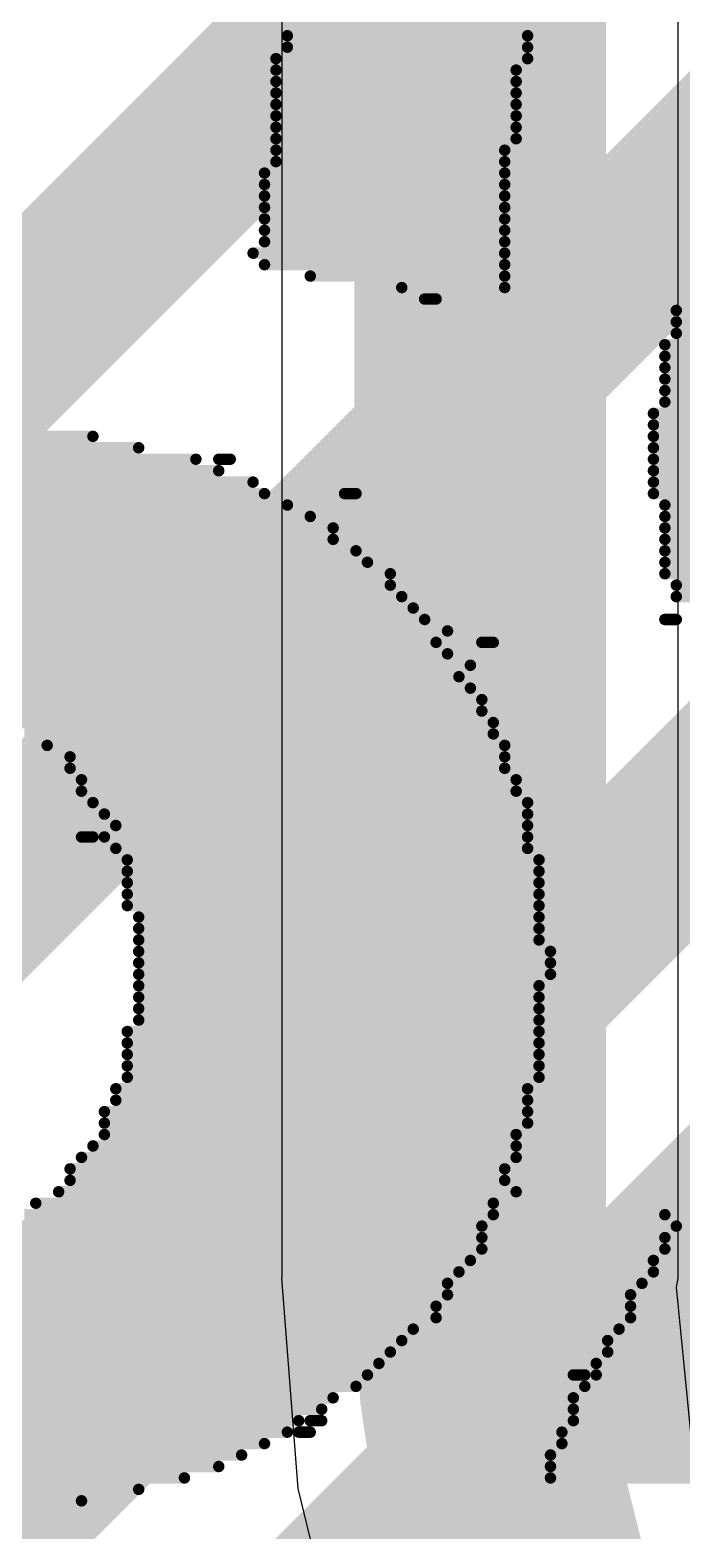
# Model space of a CAD drawing. Header units: millimetres. Extents: x -41 to 155, y -111 to 87.
# Drawn here: x -1.686 to -0.238, y 8.823 to 12.154 of the extents above; entities that cross this region are included whole.
import ezdxf

# ---------------------------------------------------------------- set-up
doc = ezdxf.new("R2010")
doc.units = ezdxf.units.MM
for name, color, linetype in [('BottomLayer', 5, 'Continuous'), ('BottomOverlay', 54, 'Continuous'), ('Mechanical1', 6, 'Continuous'), ('Mechanical2', 216, 'Continuous'), ('TopLayer', 1, 'Continuous')]:
    doc.layers.add(name, color=color, linetype=linetype)

msp = doc.modelspace()

# ---------------------------------------------------------------- linework, layer by layer
at = {"layer": 'BottomLayer', "const_width": 0.381}
for points in [[(-9.7463, 2.2679), (2.6924, 14.7066)], [(-7.8309, 5.3517), (1.2192, 14.4018)], [(-8.5205, 2.0967), (2.8629, 13.4801)], [(-7.2063, 2.4711), (2.9645, 12.6419)]]:
    msp.add_lwpolyline(points, dxfattribs=at)
at = {"layer": 'BottomOverlay', "const_width": 0.0254}
for points in [[(-1.1144, 12.1666), (-0.581, 12.1666)], [(-1.1144, 12.1412), (-0.581, 12.1412)], [(-1.1144, 12.1158), (-0.581, 12.1158)], [(-1.1398, 12.0904), (-0.581, 12.0904)], [(-1.1398, 12.065), (-0.6064, 12.065)], [(-1.1398, 12.0396), (-0.6064, 12.0396)], [(-1.1398, 12.0142), (-0.6064, 12.0142)], [(-1.1398, 11.9888), (-0.6064, 11.9888)], [(-1.1398, 11.9634), (-0.6064, 11.9634)], [(-1.1398, 11.938), (-0.6064, 11.938)], [(-1.1398, 11.9126), (-0.6064, 11.9126)], [(-1.1398, 11.8872), (-0.6318, 11.8872)], [(-1.1398, 11.8618), (-0.6318, 11.8618)], [(-1.1652, 11.8364), (-0.6318, 11.8364)], [(-1.1652, 11.811), (-0.6318, 11.811)], [(-1.1652, 11.7856), (-0.6318, 11.7856)], [(-1.1652, 11.7602), (-0.6318, 11.7602)], [(-1.1652, 11.7348), (-0.6318, 11.7348)], [(-1.1652, 11.7094), (-0.6318, 11.7094)], [(-1.1652, 11.684), (-0.6318, 11.684)], [(-1.1906, 11.6586), (-0.6318, 11.6586)], [(-1.1652, 11.6332), (-0.6318, 11.6332)], [(-1.0636, 11.6078), (-0.6318, 11.6078)], [(-0.8604, 11.5824), (-0.6318, 11.5824)], [(-0.8096, 11.557), (-0.7842, 11.557)], [(-0.2508, 11.5316), (2.5686, 11.5316)], [(-0.2508, 11.5062), (2.5686, 11.5062)], [(-0.2508, 11.4808), (2.5686, 11.4808)], [(-0.2762, 11.4554), (2.5686, 11.4554)], [(-0.2762, 11.43), (2.5686, 11.43)], [(-0.2762, 11.4046), (0.9684, 11.4046)], [(-0.2762, 11.3792), (0.8922, 11.3792)], [(-0.2762, 11.3538), (0.816, 11.3538)], [(-0.2762, 11.3284), (0.7906, 11.3284)], [(-0.3016, 11.303), (0.7652, 11.303)], [(-2.232, 11.2522), (-1.5462, 11.2522)], [(-0.3016, 11.2776), (0.7652, 11.2776)], [(-0.3016, 11.2522), (0.7652, 11.2522)], [(-2.3082, 11.2268), (-1.4446, 11.2268)], [(-0.3016, 11.2268), (0.7398, 11.2268)], [(-2.4098, 11.2014), (-1.3176, 11.2014)], [(-1.2668, 11.2014), (-1.2414, 11.2014)], [(-0.3016, 11.2014), (0.7144, 11.2014)], [(-2.5368, 11.1506), (-1.1906, 11.1506)], [(-2.4606, 11.176), (-1.2668, 11.176)], [(-0.3016, 11.176), (0.7144, 11.176)], [(-0.3016, 11.1506), (0.7144, 11.1506)], [(-2.613, 11.1252), (-1.1652, 11.1252)], [(-0.9874, 11.1252), (-0.962, 11.1252)], [(-0.3016, 11.1252), (0.7144, 11.1252)], [(-2.6384, 11.0998), (-1.1144, 11.0998)], [(-0.2762, 11.0998), (0.7144, 11.0998)], [(-2.74, 11.049), (-1.0128, 11.049)], [(-2.6638, 11.0744), (-1.0636, 11.0744)], [(-0.2762, 11.0744), (0.7144, 11.0744)], [(-0.2762, 11.049), (0.7144, 11.049)], [(-2.74, 11.0236), (-1.0128, 11.0236)], [(-0.2762, 11.0236), (0.7398, 11.0236)], [(-2.7908, 10.9982), (-0.962, 10.9982)], [(-0.2762, 10.9982), (0.7398, 10.9982)], [(-2.8416, 10.9474), (-0.8858, 10.9474)], [(-2.8162, 10.9728), (-0.9366, 10.9728)], [(-0.2762, 10.9728), (0.7652, 10.9728)], [(-0.2762, 10.9474), (0.7906, 10.9474)], [(-2.867, 10.922), (-0.8858, 10.922)], [(-0.2508, 10.922), (0.816, 10.922)], [(-2.9178, 10.8966), (-0.8604, 10.8966)], [(-0.2508, 10.8966), (0.8414, 10.8966)], [(-2.9178, 10.8712), (-0.835, 10.8712)], [(-2.9686, 10.8204), (-0.7588, 10.8204)], [(-2.9432, 10.8458), (-0.8096, 10.8458)], [(-0.2762, 10.8458), (-0.2508, 10.8458)], [(-2.994, 10.795), (-0.7842, 10.795)], [(-0.6826, 10.795), (-0.6572, 10.795)], [(-3.0194, 10.7696), (-0.7588, 10.7696)], [(-3.0194, 10.7442), (-0.708, 10.7442)], [(-3.0194, 10.7188), (-0.7334, 10.7188)], [(-3.0448, 10.6934), (-0.708, 10.6934)], [(-3.0448, 10.668), (-0.6826, 10.668)], [(-1.8256, 10.6426), (-0.6826, 10.6426)], [(-1.724, 10.6172), (-0.6572, 10.6172)], [(-1.6986, 10.5918), (-0.6572, 10.5918)], [(-1.6478, 10.5664), (-0.6318, 10.5664)], [(-1.597, 10.541), (-0.6318, 10.541)], [(-1.597, 10.5156), (-0.6318, 10.5156)], [(-1.5716, 10.4902), (-0.6064, 10.4902)], [(-1.5716, 10.4648), (-0.6064, 10.4648)], [(-1.5462, 10.4394), (-0.581, 10.4394)], [(-1.5208, 10.414), (-0.581, 10.414)], [(-1.4954, 10.3886), (-0.581, 10.3886)], [(-1.5716, 10.3632), (-1.5462, 10.3632)], [(-1.5208, 10.3632), (-0.581, 10.3632)], [(-1.4954, 10.3378), (-0.581, 10.3378)], [(-1.47, 10.3124), (-0.5556, 10.3124)], [(-1.47, 10.287), (-0.5556, 10.287)], [(-1.47, 10.2616), (-0.5556, 10.2616)], [(-1.47, 10.2362), (-0.5556, 10.2362)], [(-1.47, 10.2108), (-0.5556, 10.2108)], [(-1.4446, 10.1854), (-0.5556, 10.1854)], [(-1.4446, 10.16), (-0.5556, 10.16)], [(-1.4446, 10.1346), (-0.5556, 10.1346)], [(-1.4446, 10.1092), (-0.5302, 10.1092)], [(-1.4446, 10.0838), (-0.5302, 10.0838)], [(-1.4446, 10.0584), (-0.5302, 10.0584)], [(-1.4446, 10.033), (-0.5556, 10.033)], [(-1.4446, 10.0076), (-0.5556, 10.0076)], [(-1.4446, 9.9822), (-0.5556, 9.9822)], [(-1.4446, 9.9568), (-0.5556, 9.9568)], [(-1.47, 9.9314), (-0.5556, 9.9314)], [(-1.47, 9.906), (-0.5556, 9.906)], [(-1.47, 9.8806), (-0.5556, 9.8806)], [(-1.47, 9.8552), (-0.5556, 9.8552)], [(-1.47, 9.8298), (-0.5556, 9.8298)], [(-1.4954, 9.8044), (-0.581, 9.8044)], [(-1.5208, 9.7536), (-0.581, 9.7536)], [(-1.4954, 9.779), (-0.581, 9.779)], [(-1.5208, 9.7282), (-0.581, 9.7282)], [(-1.5208, 9.7028), (-0.6064, 9.7028)], [(-1.5716, 9.652), (-0.6064, 9.652)], [(-1.5462, 9.6774), (-0.6064, 9.6774)], [(-1.597, 9.6266), (-0.6318, 9.6266)], [(-1.597, 9.6012), (-0.6318, 9.6012)], [(-1.6732, 9.5504), (-0.6572, 9.5504)], [(-1.6224, 9.5758), (-0.6064, 9.5758)], [(-1.6986, 9.525), (-0.6572, 9.525)], [(-0.2762, 9.525), (0.8922, 9.525)], [(-1.8256, 9.4996), (-0.6826, 9.4996)], [(-0.2508, 9.4996), (0.8922, 9.4996)], [(-3.0448, 9.4742), (-0.6826, 9.4742)], [(-3.0448, 9.4488), (-0.6826, 9.4488)], [(-0.2762, 9.4742), (0.8668, 9.4742)], [(-0.2762, 9.4488), (0.8668, 9.4488)], [(-3.0194, 9.4234), (-0.708, 9.4234)], [(-0.3016, 9.4234), (0.8414, 9.4234)], [(-2.994, 9.398), (-0.7334, 9.398)], [(-0.3016, 9.398), (0.8414, 9.398)], [(-2.994, 9.3726), (-0.7588, 9.3726)], [(-2.994, 9.3472), (-0.7588, 9.3472)], [(-0.3524, 9.3472), (0.816, 9.3472)], [(-0.327, 9.3726), (0.816, 9.3726)], [(-2.9432, 9.3218), (-0.7842, 9.3218)], [(-0.3524, 9.3218), (0.7906, 9.3218)], [(-2.9432, 9.2964), (-0.7842, 9.2964)], [(-0.3524, 9.2964), (0.7906, 9.2964)], [(-2.9178, 9.271), (-0.835, 9.271)], [(-0.3778, 9.271), (0.7652, 9.271)], [(-2.8924, 9.2456), (-0.8604, 9.2456)], [(-2.8416, 9.2202), (-0.8858, 9.2202)], [(-0.4032, 9.2456), (0.7652, 9.2456)], [(-0.4032, 9.2202), (0.7398, 9.2202)], [(-2.8162, 9.1948), (-0.9112, 9.1948)], [(-0.4286, 9.1948), (0.7398, 9.1948)], [(-2.7908, 9.1694), (-0.9366, 9.1694)], [(-0.4794, 9.1694), (-0.454, 9.1694)], [(-0.4286, 9.1694), (0.7144, 9.1694)], [(-2.7654, 9.144), (-0.962, 9.144)], [(-2.74, 9.1186), (-1.0128, 9.1186)], [(-0.4794, 9.1186), (0.7144, 9.1186)], [(-0.454, 9.144), (0.689, 9.144)], [(-2.7146, 9.0932), (-1.0382, 9.0932)], [(-0.4794, 9.0932), (0.6636, 9.0932)], [(-2.6638, 9.0678), (-1.089, 9.0678)], [(-1.0636, 9.0678), (-1.0382, 9.0678)], [(-0.4794, 9.0678), (0.6636, 9.0678)], [(-2.613, 9.0424), (-1.1144, 9.0424)], [(-2.5622, 9.017), (-1.1652, 9.017)], [(-1.089, 9.0424), (-1.0636, 9.0424)], [(-0.5048, 9.0424), (0.6382, 9.0424)], [(-0.5048, 9.017), (0.6636, 9.017)], [(-2.5114, 8.9916), (-1.216, 8.9916)], [(-0.5302, 8.9916), (0.6128, 8.9916)], [(-2.4606, 8.9662), (-1.2668, 8.9662)], [(-0.5302, 8.9662), (0.6128, 8.9662)], [(-2.3844, 8.9408), (-1.343, 8.9408)], [(-2.3082, 8.9154), (-1.4446, 8.9154)], [(-0.5302, 8.9408), (0.5874, 8.9408)], [(-2.1812, 8.89), (-1.5716, 8.89)]]:
    msp.add_lwpolyline(points, dxfattribs=at)
at = {"layer": 'BottomOverlay', "const_width": 0.0127}
for points in [[(-1.1207, 12.1412, 1), (-1.108, 12.1412, 1)], [(-1.1207, 12.1158, 1), (-1.108, 12.1158, 1)], [(-0.5873, 12.1412, 1), (-0.5746, 12.1412, 1)], [(-0.5873, 12.1158, 1), (-0.5746, 12.1158, 1)], [(-1.1461, 12.0904, 1), (-1.1334, 12.0904, 1)], [(-0.5873, 12.0904, 1), (-0.5746, 12.0904, 1)], [(-1.1461, 12.065, 1), (-1.1334, 12.065, 1)], [(-0.6127, 12.065, 1), (-0.6, 12.065, 1)], [(-1.1461, 12.0396, 1), (-1.1334, 12.0396, 1)], [(-1.1461, 12.0142, 1), (-1.1334, 12.0142, 1)], [(-0.6127, 12.0396, 1), (-0.6, 12.0396, 1)], [(-0.6127, 12.0142, 1), (-0.6, 12.0142, 1)], [(-1.1461, 11.9888, 1), (-1.1334, 11.9888, 1)], [(-0.6127, 11.9888, 1), (-0.6, 11.9888, 1)], [(-1.1461, 11.9634, 1), (-1.1334, 11.9634, 1)], [(-0.6127, 11.9634, 1), (-0.6, 11.9634, 1)], [(-1.1461, 11.938, 1), (-1.1334, 11.938, 1)], [(-1.1461, 11.9126, 1), (-1.1334, 11.9126, 1)], [(-0.6127, 11.938, 1), (-0.6, 11.938, 1)], [(-0.6127, 11.9126, 1), (-0.6, 11.9126, 1)], [(-1.1461, 11.8872, 1), (-1.1334, 11.8872, 1)], [(-0.6381, 11.8872, 1), (-0.6254, 11.8872, 1)], [(-1.1461, 11.8618, 1), (-1.1334, 11.8618, 1)], [(-0.6381, 11.8618, 1), (-0.6254, 11.8618, 1)], [(-1.1715, 11.8364, 1), (-1.1588, 11.8364, 1)], [(-0.6381, 11.8364, 1), (-0.6254, 11.8364, 1)], [(-1.1715, 11.811, 1), (-1.1588, 11.811, 1)], [(-1.1715, 11.7856, 1), (-1.1588, 11.7856, 1)], [(-0.6381, 11.811, 1), (-0.6254, 11.811, 1)], [(-0.6381, 11.7856, 1), (-0.6254, 11.7856, 1)], [(-1.1715, 11.7602, 1), (-1.1588, 11.7602, 1)], [(-0.6381, 11.7602, 1), (-0.6254, 11.7602, 1)], [(-1.1715, 11.7348, 1), (-1.1588, 11.7348, 1)], [(-0.6381, 11.7348, 1), (-0.6254, 11.7348, 1)], [(-1.1715, 11.7094, 1), (-1.1588, 11.7094, 1)], [(-1.1715, 11.684, 1), (-1.1588, 11.684, 1)], [(-0.6381, 11.7094, 1), (-0.6254, 11.7094, 1)], [(-0.6381, 11.684, 1), (-0.6254, 11.684, 1)], [(-1.1969, 11.6586, 1), (-1.1842, 11.6586, 1)], [(-0.6381, 11.6586, 1), (-0.6254, 11.6586, 1)], [(-1.1715, 11.6332, 1), (-1.1588, 11.6332, 1)], [(-0.6381, 11.6332, 1), (-0.6254, 11.6332, 1)], [(-1.0699, 11.6078, 1), (-1.0572, 11.6078, 1)], [(-0.8667, 11.5824, 1), (-0.854, 11.5824, 1)], [(-0.6381, 11.6078, 1), (-0.6254, 11.6078, 1)], [(-0.6381, 11.5824, 1), (-0.6254, 11.5824, 1)], [(-0.8159, 11.557, 1), (-0.8032, 11.557, 1)], [(-0.7905, 11.557, 1), (-0.7778, 11.557, 1)], [(-0.2571, 11.5316, 1), (-0.2444, 11.5316, 1)], [(-0.2571, 11.5062, 1), (-0.2444, 11.5062, 1)], [(-0.2571, 11.4808, 1), (-0.2444, 11.4808, 1)], [(-0.2825, 11.4554, 1), (-0.2698, 11.4554, 1)], [(-0.2825, 11.43, 1), (-0.2698, 11.43, 1)], [(-0.2825, 11.4046, 1), (-0.2698, 11.4046, 1)], [(-0.2825, 11.3792, 1), (-0.2698, 11.3792, 1)], [(-0.2825, 11.3538, 1), (-0.2698, 11.3538, 1)], [(-0.2825, 11.3284, 1), (-0.2698, 11.3284, 1)], [(-0.3079, 11.303, 1), (-0.2952, 11.303, 1)], [(-1.5525, 11.2522, 1), (-1.5398, 11.2522, 1)], [(-0.3079, 11.2776, 1), (-0.2952, 11.2776, 1)], [(-0.3079, 11.2522, 1), (-0.2952, 11.2522, 1)], [(-1.4509, 11.2268, 1), (-1.4382, 11.2268, 1)], [(-0.3079, 11.2268, 1), (-0.2952, 11.2268, 1)], [(-1.3239, 11.2014, 1), (-1.3112, 11.2014, 1)], [(-1.2731, 11.2014, 1), (-1.2604, 11.2014, 1)], [(-1.2477, 11.2014, 1), (-1.235, 11.2014, 1)], [(-0.3079, 11.2014, 1), (-0.2952, 11.2014, 1)], [(-1.2731, 11.176, 1), (-1.2604, 11.176, 1)], [(-1.1969, 11.1506, 1), (-1.1842, 11.1506, 1)], [(-0.3079, 11.176, 1), (-0.2952, 11.176, 1)], [(-0.3079, 11.1506, 1), (-0.2952, 11.1506, 1)], [(-1.1715, 11.1252, 1), (-1.1588, 11.1252, 1)], [(-0.9937, 11.1252, 1), (-0.981, 11.1252, 1)], [(-0.9683, 11.1252, 1), (-0.9556, 11.1252, 1)], [(-0.3079, 11.1252, 1), (-0.2952, 11.1252, 1)], [(-1.1207, 11.0998, 1), (-1.108, 11.0998, 1)], [(-0.2825, 11.0998, 1), (-0.2698, 11.0998, 1)], [(-1.0699, 11.0744, 1), (-1.0572, 11.0744, 1)], [(-1.0191, 11.049, 1), (-1.0064, 11.049, 1)], [(-0.2825, 11.0744, 1), (-0.2698, 11.0744, 1)], [(-0.2825, 11.049, 1), (-0.2698, 11.049, 1)], [(-1.0191, 11.0236, 1), (-1.0064, 11.0236, 1)], [(-0.2825, 11.0236, 1), (-0.2698, 11.0236, 1)], [(-0.9683, 10.9982, 1), (-0.9556, 10.9982, 1)], [(-0.2825, 10.9982, 1), (-0.2698, 10.9982, 1)], [(-0.9429, 10.9728, 1), (-0.9302, 10.9728, 1)], [(-0.8921, 10.9474, 1), (-0.8794, 10.9474, 1)], [(-0.2825, 10.9728, 1), (-0.2698, 10.9728, 1)], [(-0.2825, 10.9474, 1), (-0.2698, 10.9474, 1)], [(-0.8921, 10.922, 1), (-0.8794, 10.922, 1)], [(-0.2571, 10.922, 1), (-0.2444, 10.922, 1)], [(-0.8667, 10.8966, 1), (-0.854, 10.8966, 1)], [(-0.2571, 10.8966, 1), (-0.2444, 10.8966, 1)], [(-0.8413, 10.8712, 1), (-0.8286, 10.8712, 1)], [(-0.8159, 10.8458, 1), (-0.8032, 10.8458, 1)], [(-0.7651, 10.8204, 1), (-0.7524, 10.8204, 1)], [(-0.2825, 10.8458, 1), (-0.2698, 10.8458, 1)], [(-0.2571, 10.8458, 1), (-0.2444, 10.8458, 1)], [(-0.7905, 10.795, 1), (-0.7778, 10.795, 1)], [(-0.6889, 10.795, 1), (-0.6762, 10.795, 1)], [(-0.6635, 10.795, 1), (-0.6508, 10.795, 1)], [(-0.7651, 10.7696, 1), (-0.7524, 10.7696, 1)], [(-0.7397, 10.7188, 1), (-0.727, 10.7188, 1)], [(-0.7143, 10.7442, 1), (-0.7016, 10.7442, 1)], [(-0.7143, 10.6934, 1), (-0.7016, 10.6934, 1)], [(-0.6889, 10.668, 1), (-0.6762, 10.668, 1)], [(-0.6889, 10.6426, 1), (-0.6762, 10.6426, 1)], [(-0.6635, 10.6172, 1), (-0.6508, 10.6172, 1)], [(-0.6635, 10.5918, 1), (-0.6508, 10.5918, 1)], [(-1.6541, 10.5664, 1), (-1.6414, 10.5664, 1)], [(-0.6381, 10.5664, 1), (-0.6254, 10.5664, 1)], [(-1.6033, 10.541, 1), (-1.5906, 10.541, 1)], [(-1.6033, 10.5156, 1), (-1.5906, 10.5156, 1)], [(-0.6381, 10.541, 1), (-0.6254, 10.541, 1)], [(-0.6381, 10.5156, 1), (-0.6254, 10.5156, 1)], [(-1.5779, 10.4902, 1), (-1.5652, 10.4902, 1)], [(-0.6127, 10.4902, 1), (-0.6, 10.4902, 1)], [(-1.5779, 10.4648, 1), (-1.5652, 10.4648, 1)], [(-0.6127, 10.4648, 1), (-0.6, 10.4648, 1)], [(-1.5525, 10.4394, 1), (-1.5398, 10.4394, 1)], [(-1.5271, 10.414, 1), (-1.5144, 10.414, 1)], [(-0.5873, 10.4394, 1), (-0.5746, 10.4394, 1)], [(-0.5873, 10.414, 1), (-0.5746, 10.414, 1)], [(-1.5017, 10.3886, 1), (-1.489, 10.3886, 1)], [(-0.5873, 10.3886, 1), (-0.5746, 10.3886, 1)], [(-1.5779, 10.3632, 1), (-1.5652, 10.3632, 1)], [(-1.5525, 10.3632, 1), (-1.5398, 10.3632, 1)], [(-1.5271, 10.3632, 1), (-1.5144, 10.3632, 1)], [(-0.5873, 10.3632, 1), (-0.5746, 10.3632, 1)], [(-1.5017, 10.3378, 1), (-1.489, 10.3378, 1)], [(-0.5873, 10.3378, 1), (-0.5746, 10.3378, 1)], [(-1.4763, 10.3124, 1), (-1.4636, 10.3124, 1)], [(-1.4763, 10.287, 1), (-1.4636, 10.287, 1)], [(-0.5619, 10.3124, 1), (-0.5492, 10.3124, 1)], [(-0.5619, 10.287, 1), (-0.5492, 10.287, 1)], [(-1.4763, 10.2616, 1), (-1.4636, 10.2616, 1)], [(-0.5619, 10.2616, 1), (-0.5492, 10.2616, 1)], [(-1.4763, 10.2362, 1), (-1.4636, 10.2362, 1)], [(-0.5619, 10.2362, 1), (-0.5492, 10.2362, 1)], [(-1.4763, 10.2108, 1), (-1.4636, 10.2108, 1)], [(-1.4509, 10.1854, 1), (-1.4382, 10.1854, 1)], [(-0.5619, 10.2108, 1), (-0.5492, 10.2108, 1)], [(-0.5619, 10.1854, 1), (-0.5492, 10.1854, 1)], [(-1.4509, 10.16, 1), (-1.4382, 10.16, 1)], [(-0.5619, 10.16, 1), (-0.5492, 10.16, 1)], [(-1.4509, 10.1346, 1), (-1.4382, 10.1346, 1)], [(-0.5619, 10.1346, 1), (-0.5492, 10.1346, 1)], [(-1.4509, 10.1092, 1), (-1.4382, 10.1092, 1)], [(-1.4509, 10.0838, 1), (-1.4382, 10.0838, 1)], [(-0.5365, 10.1092, 1), (-0.5238, 10.1092, 1)], [(-0.5365, 10.0838, 1), (-0.5238, 10.0838, 1)], [(-1.4509, 10.0584, 1), (-1.4382, 10.0584, 1)], [(-0.5365, 10.0584, 1), (-0.5238, 10.0584, 1)], [(-1.4509, 10.033, 1), (-1.4382, 10.033, 1)], [(-0.5619, 10.033, 1), (-0.5492, 10.033, 1)], [(-1.4509, 10.0076, 1), (-1.4382, 10.0076, 1)], [(-1.4509, 9.9822, 1), (-1.4382, 9.9822, 1)], [(-0.5619, 10.0076, 1), (-0.5492, 10.0076, 1)], [(-0.5619, 9.9822, 1), (-0.5492, 9.9822, 1)], [(-1.4509, 9.9568, 1), (-1.4382, 9.9568, 1)], [(-0.5619, 9.9568, 1), (-0.5492, 9.9568, 1)], [(-1.4763, 9.9314, 1), (-1.4636, 9.9314, 1)], [(-0.5619, 9.9314, 1), (-0.5492, 9.9314, 1)], [(-1.4763, 9.906, 1), (-1.4636, 9.906, 1)], [(-1.4763, 9.8806, 1), (-1.4636, 9.8806, 1)], [(-0.5619, 9.906, 1), (-0.5492, 9.906, 1)], [(-0.5619, 9.8806, 1), (-0.5492, 9.8806, 1)], [(-1.4763, 9.8552, 1), (-1.4636, 9.8552, 1)], [(-0.5619, 9.8552, 1), (-0.5492, 9.8552, 1)], [(-1.4763, 9.8298, 1), (-1.4636, 9.8298, 1)], [(-0.5619, 9.8298, 1), (-0.5492, 9.8298, 1)], [(-1.5017, 9.8044, 1), (-1.489, 9.8044, 1)], [(-0.5873, 9.8044, 1), (-0.5746, 9.8044, 1)], [(-1.5271, 9.7536, 1), (-1.5144, 9.7536, 1)], [(-1.5017, 9.779, 1), (-1.489, 9.779, 1)], [(-0.5873, 9.779, 1), (-0.5746, 9.779, 1)], [(-0.5873, 9.7536, 1), (-0.5746, 9.7536, 1)], [(-1.5271, 9.7282, 1), (-1.5144, 9.7282, 1)], [(-0.5873, 9.7282, 1), (-0.5746, 9.7282, 1)], [(-1.5271, 9.7028, 1), (-1.5144, 9.7028, 1)], [(-0.6127, 9.7028, 1), (-0.6, 9.7028, 1)], [(-1.5779, 9.652, 1), (-1.5652, 9.652, 1)], [(-1.5525, 9.6774, 1), (-1.5398, 9.6774, 1)], [(-0.6127, 9.6774, 1), (-0.6, 9.6774, 1)], [(-0.6127, 9.652, 1), (-0.6, 9.652, 1)], [(-1.6033, 9.6266, 1), (-1.5906, 9.6266, 1)], [(-0.6381, 9.6266, 1), (-0.6254, 9.6266, 1)], [(-1.6033, 9.6012, 1), (-1.5906, 9.6012, 1)], [(-0.6381, 9.6012, 1), (-0.6254, 9.6012, 1)], [(-1.6795, 9.5504, 1), (-1.6668, 9.5504, 1)], [(-1.6287, 9.5758, 1), (-1.616, 9.5758, 1)], [(-0.6635, 9.5504, 1), (-0.6508, 9.5504, 1)], [(-0.6127, 9.5758, 1), (-0.6, 9.5758, 1)], [(-0.6635, 9.525, 1), (-0.6508, 9.525, 1)], [(-0.2825, 9.525, 1), (-0.2698, 9.525, 1)], [(-0.6889, 9.4996, 1), (-0.6762, 9.4996, 1)], [(-0.2571, 9.4996, 1), (-0.2444, 9.4996, 1)], [(-0.6889, 9.4742, 1), (-0.6762, 9.4742, 1)], [(-0.6889, 9.4488, 1), (-0.6762, 9.4488, 1)], [(-0.2825, 9.4742, 1), (-0.2698, 9.4742, 1)], [(-0.2825, 9.4488, 1), (-0.2698, 9.4488, 1)], [(-0.7143, 9.4234, 1), (-0.7016, 9.4234, 1)], [(-0.3079, 9.4234, 1), (-0.2952, 9.4234, 1)], [(-0.7397, 9.398, 1), (-0.727, 9.398, 1)], [(-0.3079, 9.398, 1), (-0.2952, 9.398, 1)], [(-0.7651, 9.3726, 1), (-0.7524, 9.3726, 1)], [(-0.7651, 9.3472, 1), (-0.7524, 9.3472, 1)], [(-0.3587, 9.3472, 1), (-0.346, 9.3472, 1)], [(-0.3333, 9.3726, 1), (-0.3206, 9.3726, 1)], [(-0.7905, 9.3218, 1), (-0.7778, 9.3218, 1)], [(-0.3587, 9.3218, 1), (-0.346, 9.3218, 1)], [(-0.7905, 9.2964, 1), (-0.7778, 9.2964, 1)], [(-0.3587, 9.2964, 1), (-0.346, 9.2964, 1)], [(-0.8413, 9.271, 1), (-0.8286, 9.271, 1)], [(-0.3841, 9.271, 1), (-0.3714, 9.271, 1)], [(-0.8921, 9.2202, 1), (-0.8794, 9.2202, 1)], [(-0.8667, 9.2456, 1), (-0.854, 9.2456, 1)], [(-0.4095, 9.2456, 1), (-0.3968, 9.2456, 1)], [(-0.4095, 9.2202, 1), (-0.3968, 9.2202, 1)], [(-0.9175, 9.1948, 1), (-0.9048, 9.1948, 1)], [(-0.4349, 9.1948, 1), (-0.4222, 9.1948, 1)], [(-0.9429, 9.1694, 1), (-0.9302, 9.1694, 1)], [(-0.4857, 9.1694, 1), (-0.473, 9.1694, 1)], [(-0.4603, 9.1694, 1), (-0.4476, 9.1694, 1)], [(-0.4349, 9.1694, 1), (-0.4222, 9.1694, 1)], [(-1.0191, 9.1186, 1), (-1.0064, 9.1186, 1)], [(-0.9683, 9.144, 1), (-0.9556, 9.144, 1)], [(-0.4857, 9.1186, 1), (-0.473, 9.1186, 1)], [(-0.4603, 9.144, 1), (-0.4476, 9.144, 1)], [(-1.0445, 9.0932, 1), (-1.0318, 9.0932, 1)], [(-0.4857, 9.0932, 1), (-0.473, 9.0932, 1)], [(-1.0953, 9.0678, 1), (-1.0826, 9.0678, 1)], [(-1.0699, 9.0678, 1), (-1.0572, 9.0678, 1)], [(-1.0445, 9.0678, 1), (-1.0318, 9.0678, 1)], [(-0.4857, 9.0678, 1), (-0.473, 9.0678, 1)], [(-1.1715, 9.017, 1), (-1.1588, 9.017, 1)], [(-1.1207, 9.0424, 1), (-1.108, 9.0424, 1)], [(-1.0953, 9.0424, 1), (-1.0826, 9.0424, 1)], [(-1.0699, 9.0424, 1), (-1.0572, 9.0424, 1)], [(-0.5111, 9.0424, 1), (-0.4984, 9.0424, 1)], [(-0.5111, 9.017, 1), (-0.4984, 9.017, 1)], [(-1.2223, 8.9916, 1), (-1.2096, 8.9916, 1)], [(-0.5365, 8.9916, 1), (-0.5238, 8.9916, 1)], [(-1.2731, 8.9662, 1), (-1.2604, 8.9662, 1)], [(-0.5365, 8.9662, 1), (-0.5238, 8.9662, 1)], [(-1.4509, 8.9154, 1), (-1.4382, 8.9154, 1)], [(-1.3493, 8.9408, 1), (-1.3366, 8.9408, 1)], [(-0.5365, 8.9408, 1), (-0.5238, 8.9408, 1)], [(-1.5779, 8.89, 1), (-1.5652, 8.89, 1)]]:
    msp.add_lwpolyline(points, format="xyb", close=True, dxfattribs=at)
at = {"layer": 'Mechanical1', "const_width": 0.254}
msp.add_lwpolyline([(-26.7326, 19.8284, -3.064051), (-27.0164, -19.4272)], format="xyb", dxfattribs=at)
at = {"layer": 'Mechanical2', "const_width": 0.254}
msp.add_lwpolyline([(-27.7733, 19.435, -3.216016), (-28.067, -19.0083)], format="xyb", dxfattribs=at)
at = {"layer": 'TopLayer'}
for p, q in [((-1.1268, 18.7901), (-1.1268, 9.3841)), ((-0.2463, 9.3841), (-0.2463, 18.7901)), ((-1.1268, 9.3841), (-1.1276, 9.3841)), ((-1.1276, 9.3841), (-1.0909, 8.9177)), ((-0.2503, 9.3642), (-0.2463, 9.3841)), ((-0.2118, 8.9733), (-0.2503, 9.3642)), ((-1.0909, 8.9177), (-0.9817, 8.4629))]:
    msp.add_line(p, q, dxfattribs=at)
at = {"layer": 'TopLayer', "const_width": 0.5588}
msp.add_lwpolyline([(-0.6866, 9.3841), (-0.6866, 18.7901)], dxfattribs=at)
at = {"layer": 'TopLayer', "const_width": 0.2794}
msp.add_lwpolyline([(-0.8263, 9.3841, 1), (-0.5469, 9.3841, 1)], format="xyb", close=True, dxfattribs=at)
msp.add_lwpolyline([(-0.8263, 9.3841, 1), (-0.5469, 9.3841, 1)], format="xyb", close=True, dxfattribs=at)
at = {"layer": 'TopLayer', "const_width": 0.5588}
msp.add_lwpolyline([(0.0574, 7.588, -0.198912), (-0.6866, 9.3841)], format="xyb", dxfattribs=at)

doc.saveas('drawing.dxf')
